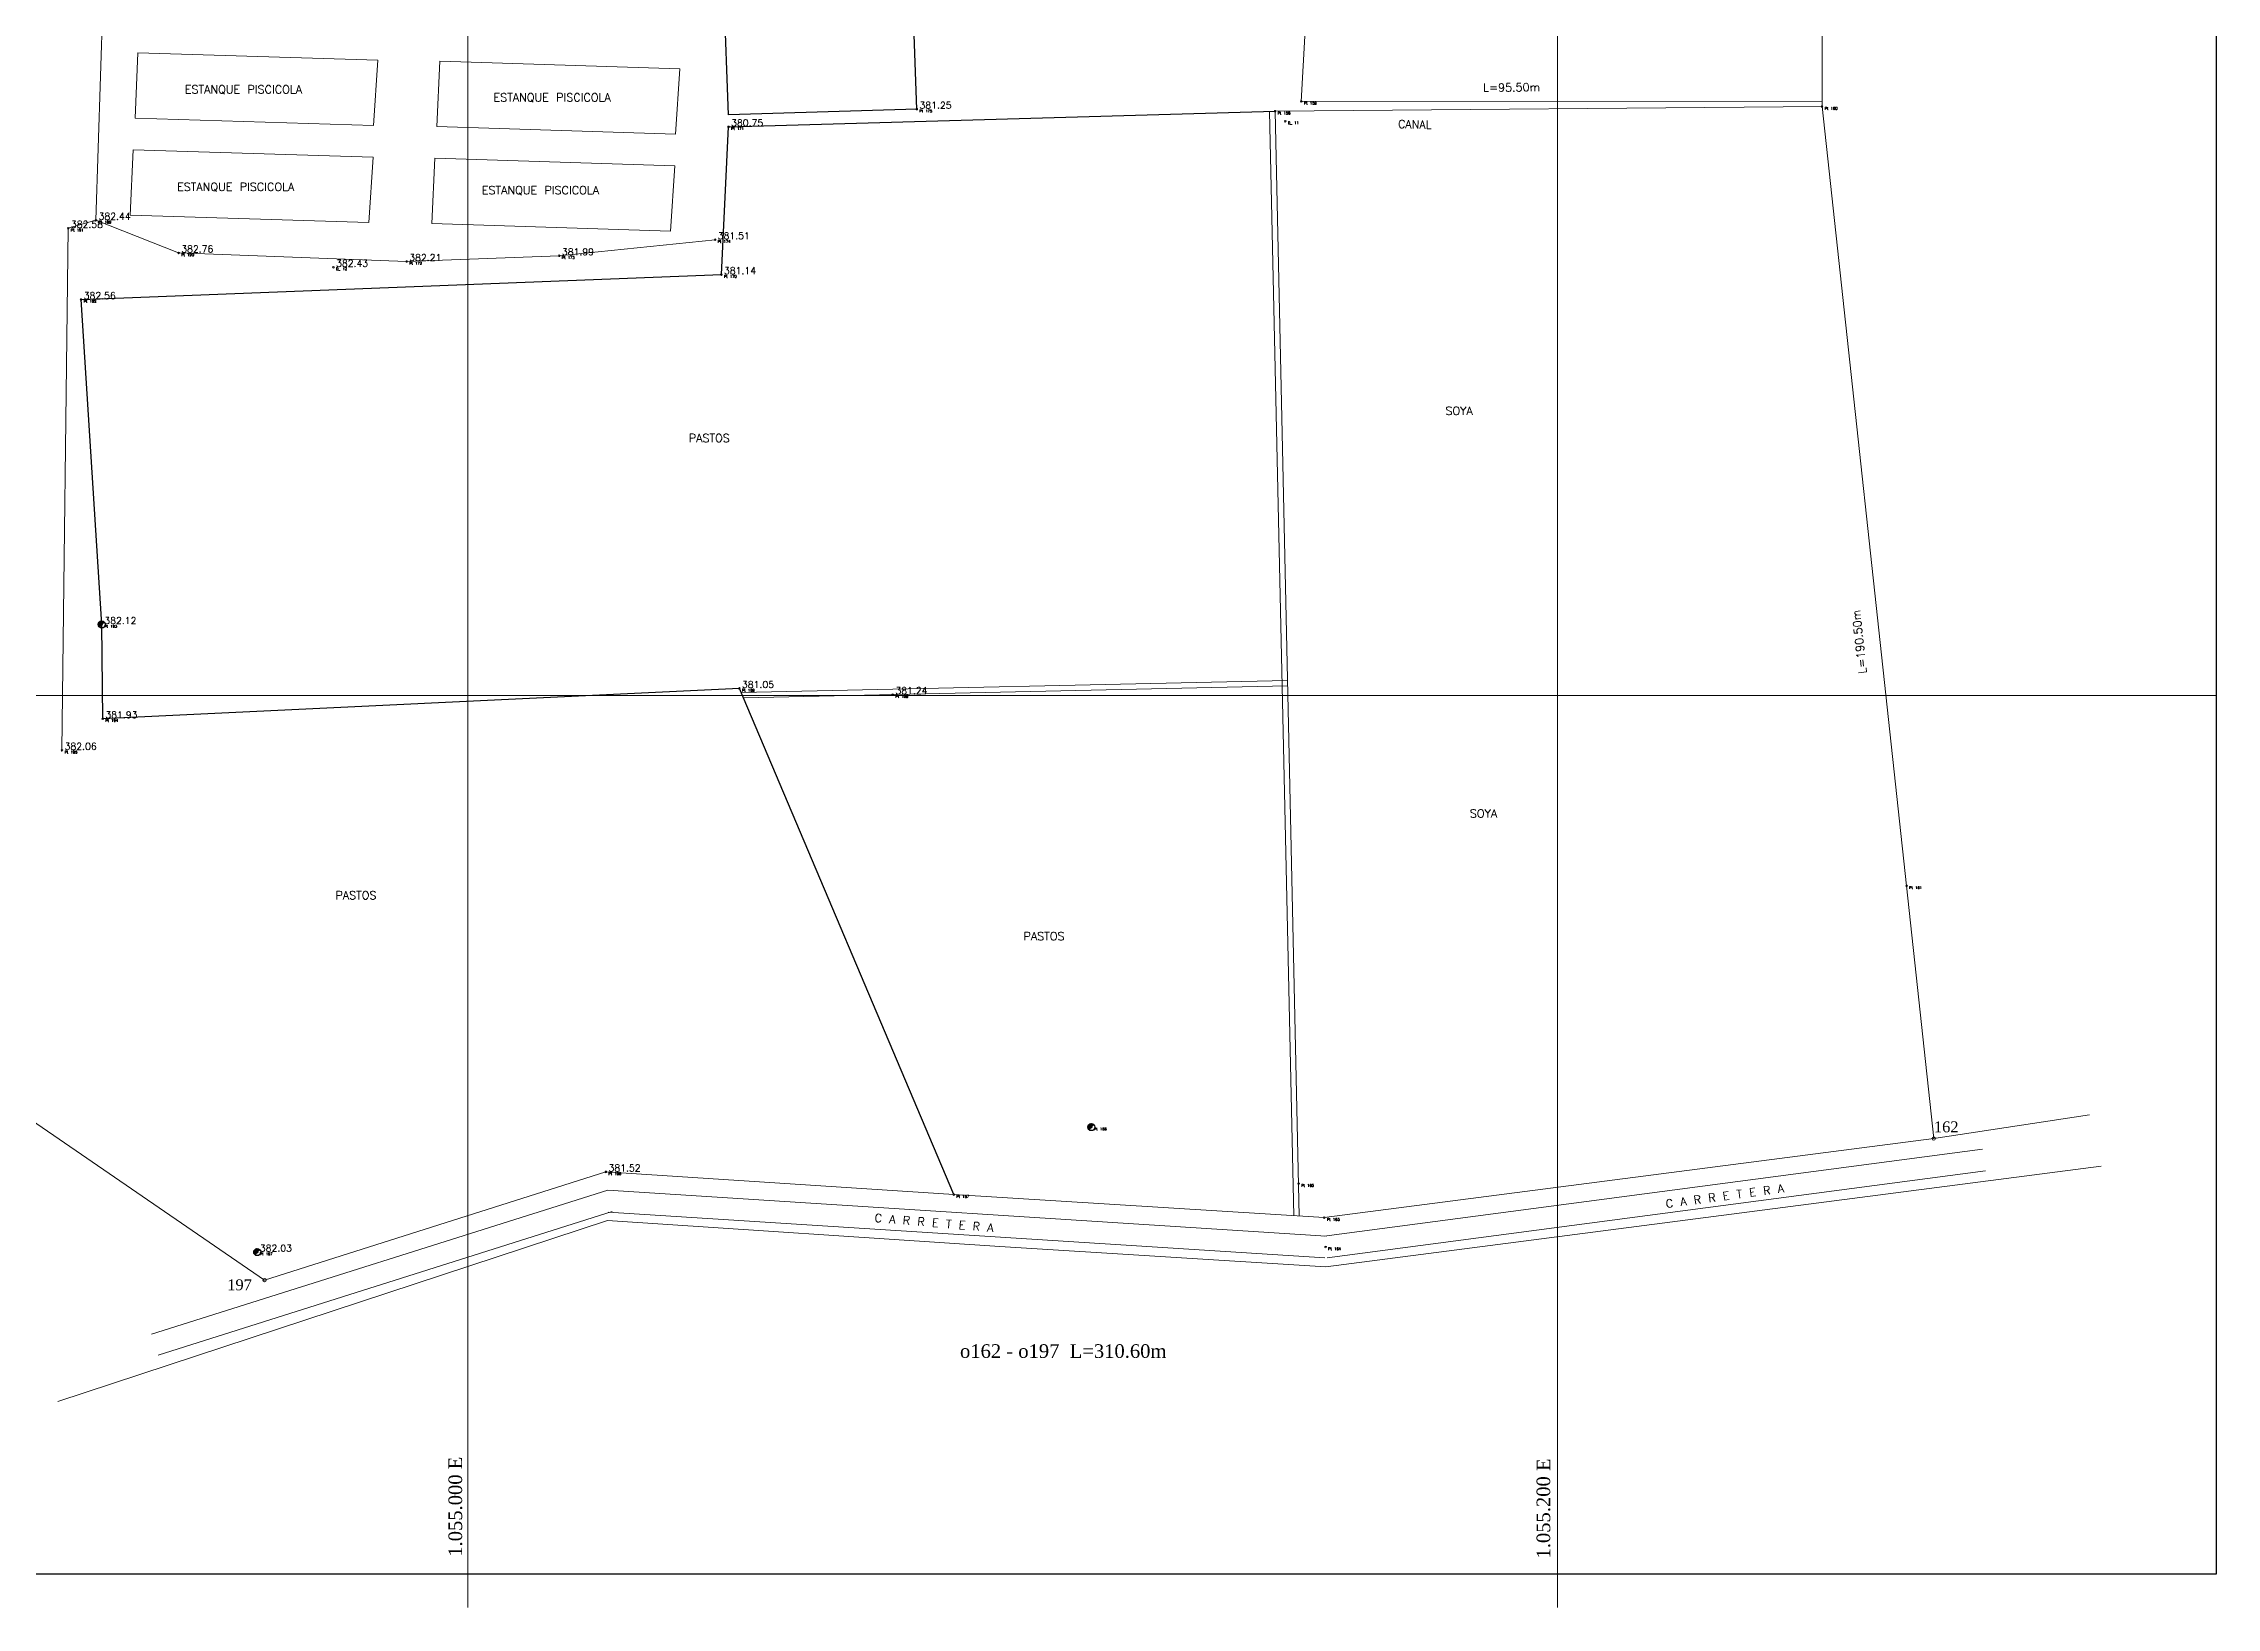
# Model space of a CAD drawing. Header units: metres. Extents: x -38 to 1057472, y -19 to 977469.
# Drawn here: x 1054922.1 to 1055321, y 941832.6 to 942119.7 of the extents above; entities that cross this region are included whole.
import ezdxf

# ---------------------------------------------------------------- set-up
doc = ezdxf.new("R2010")
doc.units = ezdxf.units.M
doc.header["$LTSCALE"] = 0.0005
for name, color, linetype, lineweight in [('CANAL', 5, 'CONTINUOUS', 15), ('cerca', 4, 'CERCA', 20), ('COORD', 7, 'CONTINUOUS', 9), ('cota barcelona', 1, 'CONTINUOUS', 9), ('MURO', 7, 'CONTINUOUS', 30), ('PISCINA', 5, 'CONTINUOUS', 15), ('puntos barcelona', 3, 'CONTINUOUS', 13), ('TEXTO', 7, 'CONTINUOUS', 15), ('textos', 7, 'CONTINUOUS', 15), ('via', 236, 'CONTINUOUS', 20)]:
    doc.layers.add(name, color=color, linetype=linetype, lineweight=lineweight)
doc.layers.add('PASTOS', color=3, linetype='CONTINUOUS')
doc.layers.add('V', color=2, linetype='CONTINUOUS', plot=False)
doc.styles.add('1.2mm1250', font='txt.shx', dxfattribs={"height": 0.5})
doc.styles.add('2mm1250', font='TIMES.TTF', dxfattribs={"height": 2.5})
doc.styles.get("Standard").update_dxf_attribs({"font": 'txt.shx', "height": 1.5})
doc.linetypes.add('CERCA', pattern='A,19.873597,-1.500118,["x",Standard,S=1.5,R=0,X=0,Y=-0.44232],-2.673653,19.873597', length=43.920965)

# ---------------------------------------------------------------- blocks, each defined once
blk = doc.blocks.new('poste')
at = {"layer": 'MURO'}
for p, q in [((-0.32, -0.04), (-0.03, 0.32)), ((-0.32, 0.03), (-0.1, 0.3)), ((-0.3, -0.11), (0.04, 0.32)), ((-0.28, -0.16), (0.09, 0.31)), ((-0.25, -0.2), (0.14, 0.29)), ((-0.22, -0.23), (0.17, 0.27)), ((-0.19, -0.26), (0.21, 0.24))]:
    blk.add_line(p, q, dxfattribs=at)
blk.add_circle((0, 0), 0.32, dxfattribs=at)

msp = doc.modelspace()

# ---------------------------------------------------------------- linework, layer by layer
at = {"layer": 'CANAL'}
for p, q in [((1055151.62, 941904.527), (1055147.16, 942107.238)), ((1055152.621, 941904.465), (1055148.16, 942107.26)), ((1055050.154, 942000.567), (1055150.459, 942002.774)), ((1055050.574, 941999.576), (1055150.481, 942001.774))]:
    msp.add_line(p, q, dxfattribs=at)
at = {"layer": 'CANAL', "flags": 128}
msp.add_lwpolyline([(1055148.16, 942107.26), (1055248.57, 942108.12)], dxfattribs=at)
at = {"layer": 'cerca', "flags": 128}
for points in [[(1055306.19, 942405.05), (1055293.31, 942363.15), (1055273.93, 942292.01), (1055248.65, 942194.71), (1055248.57, 942108.12), (1055264.08, 941965.08), (1055269.07, 941918.7)], [(1055052.34, 942163.93), (1055044.26, 942169.22), (1055021.29, 942185.15), (1055016.71, 942207.63), (1054976.756, 942193.354), (1054943.44, 942181.73), (1054933.43, 942140.2), (1054931.75, 942087.25), (1054926.67, 942085.78), (1054925.52, 941989.97)], [(1055157.18, 942184.36), (1055152.99, 942109.07), (1055248.571, 942109.12)], [(1055045.39, 942083.68), (1055016.79, 942080.73), (1054988.77, 942079.68), (1054946.93, 942081.24), (1054931.75, 942087.25)], [(1054962.697, 941892.724), (1054841.35, 941975.95)], [(1055269.07, 941918.7), (1055297.654, 941923.057)], [(1055269.07, 941918.7), (1055157.21, 941904.18), (1055089.19, 941908.4), (1055025.35, 941912.58), (1054962.697, 941892.724)], [(1055299.781, 941913.608), (1055157.513, 941895.144), (1055097.652, 941898.858), (1055025.666, 941903.651), (1054924.733, 941870.434)]]:
    msp.add_lwpolyline(points, dxfattribs=at)
at = {"layer": 'COORD'}
for p, q in [((1055000, 942825.794), (1055000, 941832.616)), ((1055200, 942825.794), (1055200, 941832.616)), ((1054430.958, 942000), (1055320.968, 942000))]:
    msp.add_line(p, q, dxfattribs=at)
at = {"layer": 'PASTOS'}
for p, q in [((1055047.863, 942106.607), (1055045.722, 942164.402)), ((1055082.42, 942107.64), (1055080.279, 942165.434)), ((1055082.42, 942107.64), (1055047.863, 942106.607))]:
    msp.add_line(p, q, dxfattribs=at)
at = {"layer": 'PASTOS', "flags": 128}
for points in [[(1055049.84, 942001.31), (1054933, 941995.76), (1054932.81, 942013.05), (1054929.02, 942072.7), (1055046.54, 942077.27), (1055047.85, 942104.4), (1055148.16, 942107.26)], [(1055089.19, 941908.4), (1055049.84, 942001.31)]]:
    msp.add_lwpolyline(points, dxfattribs=at)
at = {"layer": 'PISCINA'}
for p, q in [((1054939.458, 942117.981), (1054938.941, 942105.991)), ((1054983.514, 942116.61), (1054982.721, 942104.628)), ((1054994.846, 942116.423), (1054994.329, 942104.433)), ((1055038.902, 942115.052), (1055038.109, 942103.071)), ((1054938.941, 942105.991), (1054982.721, 942104.628)), ((1054994.329, 942104.433), (1055038.109, 942103.071)), ((1054938.553, 942100.186), (1054938.036, 942088.196)), ((1054982.609, 942098.814), (1054981.816, 942086.833)), ((1054993.941, 942098.628), (1054993.424, 942086.638)), ((1055037.997, 942097.257), (1055037.204, 942085.276)), ((1054938.036, 942088.196), (1054981.816, 942086.833)), ((1054993.424, 942086.638), (1055037.204, 942085.276))]:
    msp.add_line(p, q, dxfattribs=at)
at = {"layer": 'PISCINA', "flags": 128}
for points in [[(1054939.458, 942117.981), (1054983.514, 942116.61)], [(1054994.846, 942116.423), (1055038.902, 942115.052)], [(1054938.553, 942100.186), (1054982.609, 942098.814)], [(1054993.941, 942098.628), (1055037.997, 942097.257)]]:
    msp.add_lwpolyline(points, dxfattribs=at)
at = {"layer": 'puntos barcelona', "linetype": 'Continuous'}
for p, q in [((1055152.99, 942109.07), (1055152.99, 942109.07)), ((1055152.99, 942109.07), (1055152.99, 942109.07)), ((1055248.57, 942108.12), (1055248.57, 942108.12)), ((1055248.57, 942108.12), (1055248.57, 942108.12)), ((1055047.85, 942104.4), (1055047.85, 942104.4)), ((1055047.85, 942104.4), (1055047.85, 942104.4)), ((1055082.42, 942107.64), (1055082.42, 942107.64)), ((1055082.42, 942107.64), (1055082.42, 942107.64)), ((1055148.16, 942107.26), (1055148.16, 942107.26)), ((1055148.16, 942107.26), (1055148.16, 942107.26)), ((1055150.05, 942105.41), (1055150.05, 942105.41)), ((1055150.05, 942105.41), (1055150.05, 942105.41)), ((1054926.67, 942085.78), (1054926.67, 942085.78)), ((1054926.67, 942085.78), (1054926.67, 942085.78)), ((1054931.75, 942087.25), (1054931.75, 942087.25)), ((1054931.75, 942087.25), (1054931.75, 942087.25)), ((1054946.93, 942081.24), (1054946.93, 942081.24)), ((1054946.93, 942081.24), (1054946.93, 942081.24)), ((1055016.79, 942080.73), (1055016.79, 942080.73)), ((1055016.79, 942080.73), (1055016.79, 942080.73)), ((1055045.39, 942083.68), (1055045.39, 942083.68)), ((1055045.39, 942083.68), (1055045.39, 942083.68)), ((1054975.34, 942078.61), (1054975.34, 942078.61)), ((1054975.34, 942078.61), (1054975.34, 942078.61)), ((1054988.77, 942079.68), (1054988.77, 942079.68)), ((1054988.77, 942079.68), (1054988.77, 942079.68)), ((1055046.54, 942077.27), (1055046.54, 942077.27)), ((1055046.54, 942077.27), (1055046.54, 942077.27)), ((1054929.02, 942072.7), (1054929.02, 942072.7)), ((1054929.02, 942072.7), (1054929.02, 942072.7)), ((1054932.81, 942013.05), (1054932.81, 942013.05)), ((1054932.81, 942013.05), (1054932.81, 942013.05)), ((1055049.84, 942001.31), (1055049.84, 942001.31)), ((1055049.84, 942001.31), (1055049.84, 942001.31)), ((1055078.01, 942000.18), (1055078.01, 942000.18)), ((1055078.01, 942000.18), (1055078.01, 942000.18)), ((1054933, 941995.76), (1054933, 941995.76)), ((1054933, 941995.76), (1054933, 941995.76)), ((1054925.52, 941989.97), (1054925.52, 941989.97)), ((1054925.52, 941989.97), (1054925.52, 941989.97)), ((1055264.08, 941965.08), (1055264.08, 941965.08)), ((1055264.08, 941965.08), (1055264.08, 941965.08)), ((1055114.45, 941920.79), (1055114.45, 941920.79)), ((1055114.45, 941920.79), (1055114.45, 941920.79)), ((1055025.35, 941912.58), (1055025.35, 941912.58)), ((1055025.35, 941912.58), (1055025.35, 941912.58)), ((1055152.49, 941910.43), (1055152.49, 941910.43)), ((1055152.49, 941910.43), (1055152.49, 941910.43)), ((1055089.19, 941908.4), (1055089.19, 941908.4)), ((1055089.19, 941908.4), (1055089.19, 941908.4)), ((1055157.21, 941904.18), (1055157.21, 941904.18)), ((1055157.21, 941904.18), (1055157.21, 941904.18)), ((1054961.35, 941897.85), (1054961.35, 941897.85)), ((1054961.35, 941897.85), (1054961.35, 941897.85)), ((1055157.44, 941898.8), (1055157.44, 941898.8)), ((1055157.44, 941898.8), (1055157.44, 941898.8))]:
    msp.add_line(p, q, dxfattribs=at)
for centre in [(1055152.99, 942109.07), (1055248.57, 942108.12), (1055047.85, 942104.4), (1055082.42, 942107.64), (1055148.16, 942107.26), (1055150.05, 942105.41), (1054926.67, 942085.78), (1054931.75, 942087.25), (1054946.93, 942081.24), (1055016.79, 942080.73), (1055045.39, 942083.68), (1054975.34, 942078.61), (1054988.77, 942079.68), (1055046.54, 942077.27), (1054929.02, 942072.7), (1054932.81, 942013.05), (1055049.84, 942001.31), (1055078.01, 942000.18), (1054933, 941995.76), (1054925.52, 941989.97), (1055264.08, 941965.08), (1055114.45, 941920.79), (1055025.35, 941912.58), (1055089.19, 941908.4), (1055152.49, 941910.43), (1055157.21, 941904.18), (1054961.35, 941897.85), (1055157.44, 941898.8)]:
    msp.add_circle(centre, 0.15, dxfattribs=at)
at = {"layer": 'TEXTO', "linetype": 'Continuous'}
msp.add_line((1055269.07, 941918.7), (1055269.07, 941918.7), dxfattribs=at)
msp.add_line((1055269.07, 941918.7), (1055269.07, 941918.7), dxfattribs=at)
for centre in [(1055269.07, 941918.7), (1054962.697, 941892.724)]:
    msp.add_circle(centre, 0.3, dxfattribs=at)
at = {"layer": 'textos', "flags": 128}
msp.add_lwpolyline([(1055178.818, 942103.958, 0, 0, 0), (1055185.935, 942103.809, 0.643, 0, 0), (1055189.081, 942103.743, 0, 0, 0)], format="xyseb", dxfattribs=at)
at = {"layer": 'V'}
msp.add_lwpolyline([(1054430.958, 941838.807), (1055320.968, 941838.807), (1055320.968, 942825.794), (1054430.958, 942825.794)], close=True, dxfattribs=at)
at = {"layer": 'via'}
for p, q in [((1055026.524, 941905.29), (1054943.155, 941878.962)), ((1055157.313, 941896.804), (1055025.794, 941905.201))]:
    msp.add_line(p, q, dxfattribs=at)
at = {"layer": 'via', "flags": 128}
for points in [[(1055157.178, 941900.783), (1055278.01, 941916.73)], [(1055157.702, 941896.817), (1055278.533, 941912.765)], [(1055157.567, 941900.796), (1055025.676, 941909.217), (1054941.95, 941882.777)]]:
    msp.add_lwpolyline(points, dxfattribs=at)

# ---------------------------------------------------------------- block references
at = {"layer": 'MURO', "xscale": 2, "yscale": 2, "zscale": 2}
for p in [(1054932.81, 942013.05), (1055114.45, 941920.79), (1054961.35, 941897.85)]:
    msp.add_blockref('poste', p, dxfattribs=at)

# ---------------------------------------------------------------- texts
at = {"layer": 'cota barcelona', "color": 1}
for s, p in [('381.25', (1055082.9, 942107.736)), ('380.75', (1055048.33, 942104.496)), ('382.44', (1054932.23, 942087.346)), ('382.58', (1054927.15, 942085.876)), ('381.51', (1055045.87, 942083.776)), ('382.76', (1054947.41, 942081.336)), ('382.21', (1054989.25, 942079.776)), ('381.99', (1055017.27, 942080.826)), ('382.43', (1054975.82, 942078.706)), ('381.14', (1055047.02, 942077.366)), ('382.56', (1054929.5, 942072.796)), ('382.12', (1054933.29, 942013.146)), ('381.05', (1055050.32, 942001.406)), ('381.24', (1055078.49, 942000.276)), ('381.93', (1054933.48, 941995.856)), ('382.06', (1054926, 941990.066)), ('381.52', (1055025.83, 941912.676)), ('382.03', (1054961.83, 941897.946))]:
    msp.add_text(s, height=1.25, dxfattribs=at).set_placement(p)
at = {"layer": 'puntos barcelona', "color": 3}
for s, p in [('Pt 159', (1055153.47, 942108.494)), ('Pt 160', (1055249.05, 942107.544)), ('Pt 171', (1055048.33, 942103.824)), ('Pt 175', (1055082.9, 942107.064)), ('Pt 158', (1055148.64, 942106.684)), ('D_ 11', (1055150.53, 942104.874)), ('Pt 191', (1054927.15, 942085.204)), ('Pt 189', (1054932.23, 942086.674)), ('Pt 190', (1054947.41, 942080.664)), ('Pt 173', (1055017.27, 942080.154)), ('Pt 174', (1055045.87, 942083.104)), ('D_ 12', (1054975.82, 942078.074)), ('Pt 172', (1054989.25, 942079.104)), ('Pt 170', (1055047.02, 942076.694)), ('Pt 192', (1054929.5, 942072.124)), ('Pt 193', (1054933.29, 942012.474)), ('Pt 169', (1055050.32, 942000.734)), ('Pt 168', (1055078.49, 941999.604)), ('Pt 194', (1054933.48, 941995.184)), ('Pt 195', (1054926, 941989.394)), ('Pt 161', (1055264.56, 941964.504)), ('Pt 166', (1055114.93, 941920.214)), ('Pt 196', (1055025.83, 941912.004)), ('Pt 165', (1055152.97, 941909.854)), ('Pt 167', (1055089.67, 941907.824)), ('Pt 163', (1055157.69, 941903.604)), ('Pt 197', (1054961.83, 941897.274)), ('Pt 164', (1055157.92, 941898.224))]:
    msp.add_text(s, height=0.48, dxfattribs=at).set_placement(p)
at = {"layer": 'TEXTO', "style": '1.2mm1250'}
for s, rotation, p in [('L=95.50m', 0.45825, (1055186.341, 942110.851)), ('L=190.50m', 95.94282, (1055256.749, 942004.095))]:
    msp.add_text(s, height=1.5, rotation=rotation, dxfattribs=at).set_placement(p)
at = {"layer": 'TEXTO', "style": '2mm1250'}
msp.add_text('197', height=2, dxfattribs=at).set_placement((1054955.845, 941890.852))
at = {"layer": 'textos'}
for s, height, style, p in [('ESTANQUE PISCICOLA', 1.5, '1.2mm1250', (1054948.062, 942110.517)), ('ESTANQUE PISCICOLA', 1.5, '1.2mm1250', (1055004.728, 942109.054)), ('ESTANQUE PISCICOLA', 1.5, '1.2mm1250', (1054946.643, 942092.644)), ('ESTANQUE PISCICOLA', 1.5, '1.2mm1250', (1055002.573, 942092.009)), ('SOYA', 1.5, '1.2mm1250', (1055179.435, 942051.516)), ('PASTOS', 1.5, '1.2mm1250', (1055040.557, 942046.523)), ('SOYA', 1.5, '1.2mm1250', (1055183.931, 941977.613)), ('PASTOS', 1.5, '1.2mm1250', (1054975.704, 941962.605)), ('PASTOS', 1.5, '1.2mm1250', (1055101.996, 941955.086)), ('162', 2, '2mm1250', (1055269.09, 941919.844)), ('o162 - o197  L=310.60m', 2.5, '2mm1250', (1055090.342, 941878.444))]:
    msp.add_text(s, height=height, dxfattribs=dict(at, style=style)).set_placement(p)
for s, height, rotation, style, p in [('CANAL', 1.5, 358.69549, '1.2mm1250', (1055170.725, 942104.163)), ('C A R R E T E R A', 1.5, 7.60644, '1.2mm1250', (1055219.982, 941905.963)), ('C A R R E T E R A', 1.5, 355.13831, '1.2mm1250', (1055074.628, 941903.425)), ('1.055.000 E', 2.5, 90, '2mm1250', (1054998.958, 941841.944)), ('1.055.200 E', 2.5, 90, '2mm1250', (1055198.669, 941841.618))]:
    msp.add_text(s, height=height, rotation=rotation, dxfattribs=dict(at, style=style)).set_placement(p)

doc.saveas('drawing.dxf')
